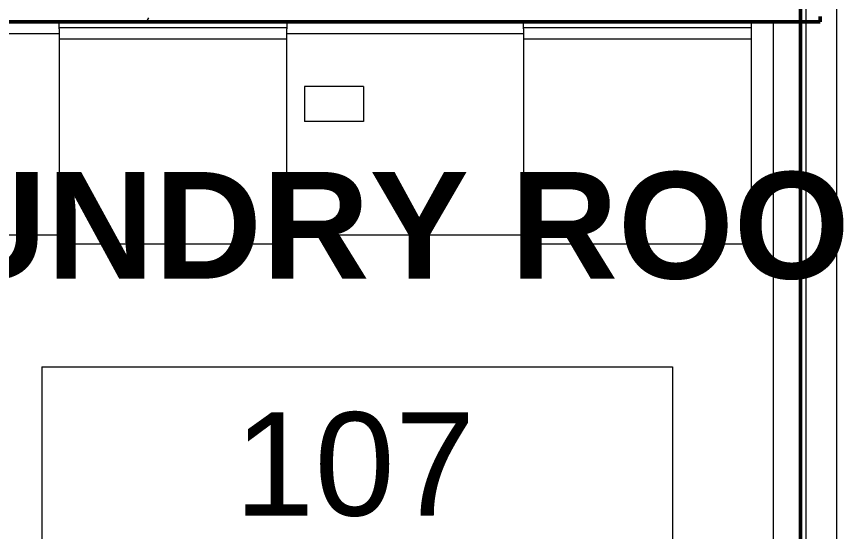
# Model space of a CAD drawing. Header units: inches. Extents: x 23906 to 26716, y -23130 to -20467.
# Drawn here: x 25213.5 to 25307.1, y -22524.4 to -22465.6 of the extents above; entities that cross this region are included whole.
import ezdxf

# ---------------------------------------------------------------- set-up
doc = ezdxf.new("R2010")
doc.units = ezdxf.units.IN
doc.header["$MEASUREMENT"] = 0
for name, color, linetype, lineweight in [('A-AREA', 32, 'Continuous', 9), ('A-AREA-IDEN', 2, 'Continuous', 9), ('A-WALL', 113, 'Continuous', 13), ('A-WALL-PATT', 111, 'Continuous', 50), ('I-WALL', 2, 'Continuous', 13), ('P-SANR-FIXT', 6, 'Continuous', 9), ('Q-SPCQ', 91, 'Continuous', 9)]:
    doc.layers.add(name, color=color, linetype=linetype, lineweight=lineweight)
doc.styles.add('Arial_2', font='arial.ttf', dxfattribs={"height": 11.802395})
doc.styles.add('Arial_B_1', font='arialbd.ttf', dxfattribs={"height": 12.177074})
pattern_1 = [(0, (0, 0), (30.72, 7.68), [1.267, -21.773, 1.267, -21.773, -122.88]), (0, (0, 0), (30.72, 7.68), [-46.08, 1.267, -44.813, 1.267, -21.773, -53.76]), (0, (0, 0), (30.72, 7.68), [-115.2, 1.267, -14.093, 1.267, -37.133]), (120, (11.52, 3.84), (-22.0110751, 22.7643004), [1.267, -21.773, 1.267, -21.773, -122.88]), (120, (11.52, 3.84), (-22.0110751, 22.7643004), [-46.08, 1.267, -44.813, 1.267, -21.773, -53.76]), (120, (11.52, 3.84), (-22.0110751, 22.7643004), [-115.2, 1.267, -14.093, 1.267, -37.133]), (240, (15.36, 19.2), (-8.7089249, -30.4443004), [1.267, -21.773, 1.267, -21.773, -122.88]), (240, (15.36, 19.2), (-8.7089249, -30.4443004), [-46.08, 1.267, -44.813, 1.267, -21.773, -53.76]), (240, (15.36, 19.2), (-8.7089249, -30.4443004), [-115.2, 1.267, -14.093, 1.267, -37.133])]

# ---------------------------------------------------------------- blocks, each defined once
blk = doc.blocks.new('Locker Rooms and Restrooms_rvt-1-Enlarged First Floor Plan _East_')
at = {"layer": 'A-WALL-PATT', "lineweight": 9}
h = blk.add_hatch(dxfattribs=at)
h.set_pattern_fill('FP_8', style=0, pattern_type=2)
h.set_pattern_definition(pattern_1)
h.paths.add_polyline_path([(25234.921, -22466.178), (25266.046, -22466.178), (25266.046, -22465.553), (25172.14, -22465.553), (25172.14, -22466.178), (25218.072, -22466.178)], flags=0)
at = {"layer": 'I-WALL', "color": 250, "lineweight": 50}
for p, q in [((25172.14, -22466.178), (25266.046, -22466.178)), ((25266.046, -22466.178), (25305.265, -22466.178)), ((25305.265, -22466.178), (25305.265, -22465.553))]:
    blk.add_line(p, q, dxfattribs=at)
blk = doc.blocks.new('Washing Machine - 26_x26_ - Private-670433-Enlarged First Floor Plan _East_')
at = {"layer": 'P-SANR-FIXT'}
for p, q in [((0.625, 13), (1.313, 13)), ((1.313, 13), (2.594, 13)), ((1.313, 13), (1.313, -13)), ((2.594, 13), (26, 13)), ((2.594, 13), (2.594, -13)), ((26, 13), (26, -13)), ((1.313, -13), (0.625, -13)), ((1.409, -13), (1.313, -13)), ((26, -13), (25, -13))]:
    blk.add_line(p, q, dxfattribs=at)
blk = doc.blocks.new('Dryer - 27_ x 25_ x 35_-670434-Enlarged First Floor Plan _East_')
at = {"layer": 'Q-SPCQ'}
for p, q in [((1.421, 0.112), (28.421, 0.112)), ((1.421, -23.479), (1.421, 0.112)), ((28.421, 0.112), (28.421, -23.479)), ((19.671, -12.888), (26.421, -12.888)), ((19.671, -16.888), (19.671, -12.888)), ((26.421, -16.888), (26.421, -12.888)), ((19.671, -16.888), (26.421, -16.888)), ((1.421, -22.888), (28.421, -22.888))]:
    blk.add_line(p, q, dxfattribs=at)
blk = doc.blocks.new('Washing Machine - 26_x26_ - Private-V5-Enlarged First Floor Plan _East_')
at = {"layer": 'P-SANR-FIXT'}
for p, q in [((0.625, 13), (1.313, 13)), ((1.313, 13), (1.409, 13)), ((1.313, 13), (1.313, -13)), ((2.594, 13), (2.594, -13)), ((25, 13), (26, 13)), ((26, 13), (26, -13)), ((1.313, -13), (0.625, -13)), ((1.409, -13), (1.313, -13)), ((26, -13), (25, -13))]:
    blk.add_line(p, q, dxfattribs=at)
blk = doc.blocks.new('Dryer - 27_ x 25_ x 35_-V6-Enlarged First Floor Plan _East_')
at = {"layer": 'Q-SPCQ'}
for p, q in [((1.421, 0.112), (28.421, 0.112)), ((1.421, -23.479), (1.421, 0.112)), ((28.421, 0.112), (28.421, -24.263)), ((19.671, -12.888), (26.421, -12.888)), ((19.671, -16.888), (19.671, -12.888)), ((26.421, -16.888), (26.421, -12.888)), ((19.671, -16.888), (26.421, -16.888)), ((1.421, -22.888), (28.421, -22.888))]:
    blk.add_line(p, q, dxfattribs=at)
blk = doc.blocks.new('Room Tag - Room Tag-1304355-Enlarged First Floor Plan _East_')
at = {"layer": 'A-AREA-IDEN'}
for p, q in [((-0.375, -0.0625), (-0.375, -0.3125)), ((-0.375, -0.0625), (0.375, -0.0625)), ((0.375, -0.0625), (0.375, -0.3125)), ((-0.375, -0.3125), (0.375, -0.3125))]:
    blk.add_line(p, q, dxfattribs=at)

msp = doc.modelspace()

# ---------------------------------------------------------------- hatches: boundary and pattern name
at = {"layer": 'A-WALL-PATT', "lineweight": 9}
h = msp.add_hatch(dxfattribs=at)
h.set_pattern_fill('FP_8', color=256, style=0, pattern_type=2)
h.set_pattern_definition(pattern_1)
h.paths.add_polyline_path([(25303.64, -22787.303), (25303.64, -22561.053), (25303.015, -22561.053), (25303.015, -22787.303)], flags=0)
h.paths.add_polyline_path([(25303.64, -22557.553), (25303.64, -22369.553), (25303.015, -22369.553), (25303.015, -22557.553)], flags=0)

# ---------------------------------------------------------------- linework, layer by layer
at = {"layer": 'A-AREA'}
msp.add_line((25299.89, -22466.178), (25299.89, -22556.928), dxfattribs=at)
at = {"layer": 'A-WALL'}
for p, q in [((25303.64, -22369.553), (25303.64, -22557.553)), ((25307.14, -22369.553), (25307.14, -22787.303))]:
    msp.add_line(p, q, dxfattribs=at)
at = {"layer": 'I-WALL', "lineweight": 50}
msp.add_line((25303.015, -22370.303), (25303.015, -22556.928), dxfattribs=at)

# ---------------------------------------------------------------- block references
at = {"lineweight": 5}
msp.add_blockref('Locker Rooms and Restrooms_rvt-1-Enlarged First Floor Plan _East_', (0, 0), dxfattribs=at)
at = {"layer": 'A-AREA-IDEN', "xscale": 95.99999999999994, "yscale": 95.99999999999994, "zscale": 95.99999999999994}
msp.add_blockref('Room Tag - Room Tag-1304355-Enlarged First Floor Plan _East_', (25252.404, -22499.571), dxfattribs=at)
at = {"layer": 'P-SANR-FIXT', "rotation": 270}
for name, p in [('Washing Machine - 26_x26_ - Private-V5-Enlarged First Floor Plan _East_', (25231.39, -22465.553)), ('Washing Machine - 26_x26_ - Private-670433-Enlarged First Floor Plan _East_', (25284.39, -22465.553))]:
    msp.add_blockref(name, p, dxfattribs=at)
at = {"layer": 'Q-SPCQ', "rotation": 180}
for name, p in [('Dryer - 27_ x 25_ x 35_-V6-Enlarged First Floor Plan _East_', (25219.811, -22490.441)), ('Dryer - 27_ x 25_ x 35_-670434-Enlarged First Floor Plan _East_', (25272.811, -22490.441))]:
    msp.add_blockref(name, p, dxfattribs=at)

# ---------------------------------------------------------------- texts
at = {"layer": 'A-AREA-IDEN', "attachment_point": 2, "line_spacing_factor": 0.938532}
for s, insert, char_height, width, style in [('LAUNDRY ROOM', (25252.414, -22483.322), 12.17707, 163.008, 'Arial_B_1'), ('107', (25252.128, -22510.764), 11.8024, 32.832, 'Arial_2')]:
    msp.add_mtext(s, dxfattribs=dict(at, insert=insert, char_height=char_height, width=width, style=style))

doc.saveas('drawing.dxf')
